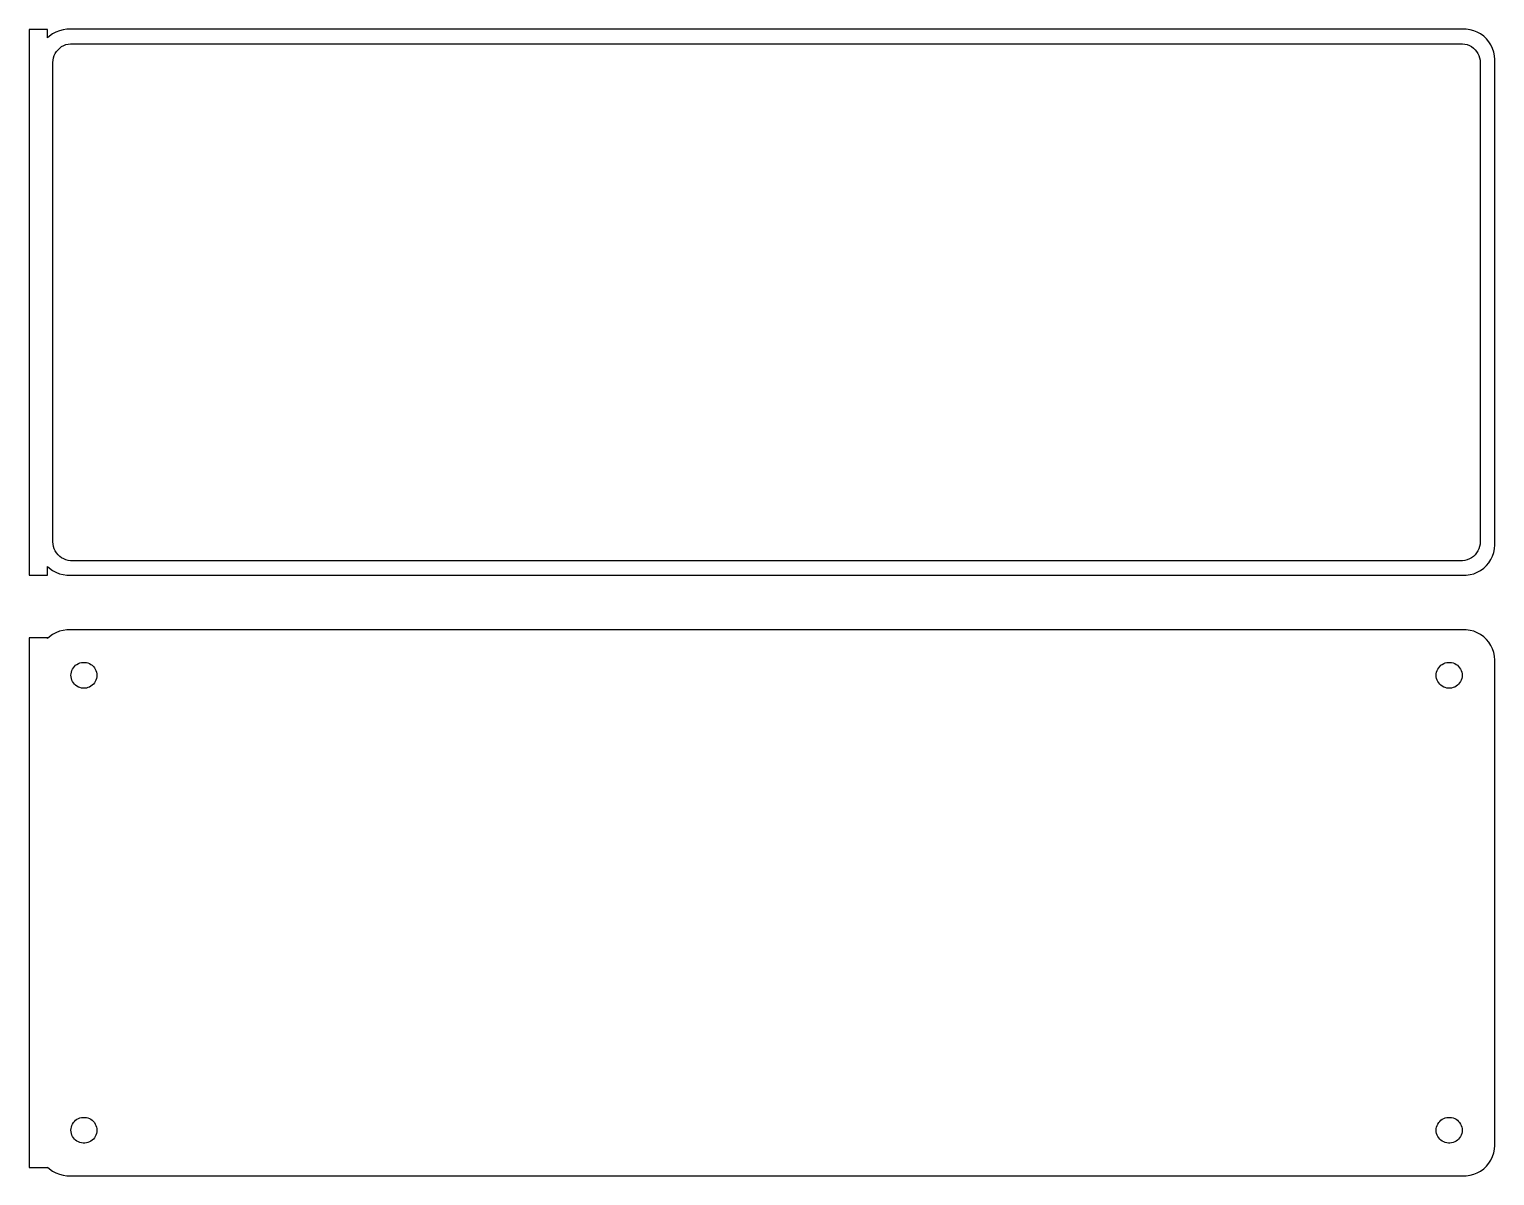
# Model space of a CAD drawing. Header units: metres. Extents: x -122 to 120, y 153 to 342.
import ezdxf

# ---------------------------------------------------------------- set-up
doc = ezdxf.new("R2010")
doc.units = ezdxf.units.M

msp = doc.modelspace()

# ---------------------------------------------------------------- linework, layer by layer
for p, q in [((-118.5, 341.979), (-121.5, 341.979)), ((-121.5, 341.979), (-121.5, 252.021)), ((-118.5, 340.559), (-118.5, 341.979)), ((-118.187, 340.853), (-118.5, 340.559)), ((-117.679, 341.222), (-118.187, 340.853)), ((-117.129, 341.524), (-117.679, 341.222)), ((-116.545, 341.755), (-117.129, 341.524)), ((-115.937, 341.911), (-116.545, 341.755)), ((-115.314, 341.99), (-115.937, 341.911)), ((115.314, 341.99), (-115.314, 341.99)), ((115.937, 341.911), (115.314, 341.99)), ((116.545, 341.755), (115.937, 341.911)), ((117.129, 341.524), (116.545, 341.755)), ((117.679, 341.222), (117.129, 341.524)), ((118.187, 340.853), (117.679, 341.222)), ((118.645, 340.423), (118.187, 340.853)), ((-117.228, 338), (-117.018, 338.33)), ((-117.018, 338.33), (-116.769, 338.631)), ((-116.769, 338.631), (-116.484, 338.899)), ((-116.484, 338.899), (-116.168, 339.128)), ((-116.168, 339.128), (-115.825, 339.317)), ((-115.825, 339.317), (-115.462, 339.461)), ((-115.462, 339.461), (-115.083, 339.558)), ((-115.083, 339.558), (-114.695, 339.607)), ((-114.695, 339.607), (114.695, 339.607)), ((114.695, 339.607), (115.083, 339.558)), ((115.083, 339.558), (115.462, 339.461)), ((115.462, 339.461), (115.825, 339.317)), ((115.825, 339.317), (116.168, 339.128)), ((116.168, 339.128), (116.484, 338.899)), ((116.484, 338.899), (116.769, 338.631)), ((116.769, 338.631), (117.018, 338.33)), ((117.018, 338.33), (117.228, 338)), ((119.045, 339.939), (118.645, 340.423)), ((119.382, 339.409), (119.045, 339.939)), ((119.649, 338.841), (119.382, 339.409)), ((119.843, 338.243), (119.649, 338.841)), ((119.961, 337.627), (119.843, 338.243)), ((-117.613, 336.5), (-117.588, 336.89)), ((-117.613, 257.5), (-117.613, 336.5)), ((-117.588, 336.89), (-117.515, 337.274)), ((-117.515, 337.274), (-117.394, 337.646)), ((-117.394, 337.646), (-117.228, 338)), ((117.228, 338), (117.394, 337.646)), ((117.394, 337.646), (117.515, 337.274)), ((117.515, 337.274), (117.588, 336.89)), ((117.588, 336.89), (117.613, 336.5)), ((117.613, 336.5), (117.613, 257.5)), ((120, 337), (119.961, 337.627)), ((120, 257), (120, 337)), ((-117.588, 257.11), (-117.613, 257.5)), ((-117.515, 256.726), (-117.588, 257.11)), ((-117.394, 256.354), (-117.515, 256.726)), ((-117.228, 256), (-117.394, 256.354)), ((-117.018, 255.67), (-117.228, 256)), ((117.228, 256), (117.018, 255.67)), ((117.394, 256.354), (117.228, 256)), ((117.515, 256.726), (117.394, 256.354)), ((117.588, 257.11), (117.515, 256.726)), ((117.613, 257.5), (117.588, 257.11)), ((119.843, 255.757), (119.961, 256.373)), ((119.961, 256.373), (120, 257)), ((-116.769, 255.369), (-117.018, 255.67)), ((-116.484, 255.101), (-116.769, 255.369)), ((-116.168, 254.872), (-116.484, 255.101)), ((-115.825, 254.683), (-116.168, 254.872)), ((-115.462, 254.539), (-115.825, 254.683)), ((-115.083, 254.442), (-115.462, 254.539)), ((-114.695, 254.393), (-115.083, 254.442)), ((114.695, 254.393), (-114.695, 254.393)), ((115.083, 254.442), (114.695, 254.393)), ((115.462, 254.539), (115.083, 254.442)), ((115.825, 254.683), (115.462, 254.539)), ((116.168, 254.872), (115.825, 254.683)), ((116.484, 255.101), (116.168, 254.872)), ((116.769, 255.369), (116.484, 255.101)), ((117.018, 255.67), (116.769, 255.369)), ((118.187, 253.147), (118.645, 253.577)), ((118.645, 253.577), (119.045, 254.061)), ((119.045, 254.061), (119.382, 254.591)), ((119.382, 254.591), (119.649, 255.159)), ((119.649, 255.159), (119.843, 255.757)), ((-121.5, 252.021), (-118.5, 252.021)), ((-118.5, 252.021), (-118.5, 253.441)), ((-118.5, 253.441), (-118.187, 253.147)), ((-118.187, 253.147), (-117.679, 252.778)), ((-117.679, 252.778), (-117.129, 252.476)), ((-117.129, 252.476), (-116.545, 252.245)), ((-116.545, 252.245), (-115.937, 252.089)), ((-115.937, 252.089), (-115.314, 252.01)), ((-115.314, 252.01), (115.314, 252.01)), ((115.314, 252.01), (115.937, 252.089)), ((115.937, 252.089), (116.545, 252.245)), ((116.545, 252.245), (117.129, 252.476)), ((117.129, 252.476), (117.679, 252.778)), ((117.679, 252.778), (118.187, 253.147)), ((-118.5, 241.653), (-121.5, 241.653)), ((-121.5, 241.653), (-121.5, 154.347)), ((-118.187, 241.853), (-118.5, 241.559)), ((-118.5, 241.559), (-118.5, 241.653)), ((-117.679, 242.222), (-118.187, 241.853)), ((-117.129, 242.524), (-117.679, 242.222)), ((-116.545, 242.755), (-117.129, 242.524)), ((-115.937, 242.911), (-116.545, 242.755)), ((-115.314, 242.99), (-115.937, 242.911)), ((115.314, 242.99), (-115.314, 242.99)), ((115.937, 242.911), (115.314, 242.99)), ((116.545, 242.755), (115.937, 242.911)), ((117.129, 242.524), (116.545, 242.755)), ((117.679, 242.222), (117.129, 242.524)), ((118.187, 241.853), (117.679, 242.222)), ((118.645, 241.423), (118.187, 241.853)), ((119.045, 240.939), (118.645, 241.423)), ((119.382, 240.409), (119.045, 240.939)), ((119.649, 239.841), (119.382, 240.409)), ((119.843, 239.243), (119.649, 239.841)), ((119.961, 238.627), (119.843, 239.243)), ((-114.371, 236.529), (-114.227, 236.755)), ((-114.227, 236.755), (-114.057, 236.962)), ((-114.057, 236.962), (-113.861, 237.145)), ((-113.861, 237.145), (-113.644, 237.303)), ((-113.644, 237.303), (-113.409, 237.432)), ((-113.409, 237.432), (-113.16, 237.531)), ((-113.16, 237.531), (-112.9, 237.597)), ((-112.9, 237.597), (-112.634, 237.631)), ((-112.634, 237.631), (-112.366, 237.631)), ((-112.366, 237.631), (-112.1, 237.597)), ((-112.1, 237.597), (-111.84, 237.531)), ((-111.84, 237.531), (-111.591, 237.432)), ((-111.591, 237.432), (-111.356, 237.303)), ((-111.356, 237.303), (-111.139, 237.145)), ((-111.139, 237.145), (-110.943, 236.962)), ((-110.943, 236.962), (-110.773, 236.755)), ((-110.773, 236.755), (-110.629, 236.529)), ((110.629, 236.529), (110.773, 236.755)), ((110.773, 236.755), (110.943, 236.962)), ((110.943, 236.962), (111.139, 237.145)), ((111.139, 237.145), (111.356, 237.303)), ((111.356, 237.303), (111.591, 237.432)), ((111.591, 237.432), (111.84, 237.531)), ((111.84, 237.531), (112.1, 237.597)), ((112.1, 237.597), (112.366, 237.631)), ((112.366, 237.631), (112.634, 237.631)), ((112.634, 237.631), (112.9, 237.597)), ((112.9, 237.597), (113.16, 237.531)), ((113.16, 237.531), (113.409, 237.432)), ((113.409, 237.432), (113.644, 237.303)), ((113.644, 237.303), (113.861, 237.145)), ((113.861, 237.145), (114.057, 236.962)), ((114.057, 236.962), (114.227, 236.755)), ((114.227, 236.755), (114.371, 236.529)), ((120, 238), (119.961, 238.627)), ((120, 158), (120, 238)), ((-114.635, 235.5), (-114.618, 235.768)), ((-114.618, 235.232), (-114.635, 235.5)), ((-114.618, 235.768), (-114.568, 236.031)), ((-114.568, 234.969), (-114.618, 235.232)), ((-114.568, 236.031), (-114.485, 236.286)), ((-114.485, 234.714), (-114.568, 234.969)), ((-114.485, 236.286), (-114.371, 236.529)), ((-114.371, 234.471), (-114.485, 234.714)), ((-114.227, 234.245), (-114.371, 234.471)), ((-110.629, 234.471), (-110.773, 234.245)), ((-110.629, 236.529), (-110.515, 236.286)), ((-110.515, 234.714), (-110.629, 234.471)), ((-110.515, 236.286), (-110.432, 236.031)), ((-110.432, 234.969), (-110.515, 234.714)), ((-110.432, 236.031), (-110.382, 235.768)), ((-110.382, 235.232), (-110.432, 234.969)), ((-110.382, 235.768), (-110.365, 235.5)), ((-110.365, 235.5), (-110.382, 235.232)), ((110.365, 235.5), (110.382, 235.768)), ((110.382, 235.232), (110.365, 235.5)), ((110.382, 235.768), (110.432, 236.031)), ((110.432, 234.969), (110.382, 235.232)), ((110.432, 236.031), (110.515, 236.286)), ((110.515, 234.714), (110.432, 234.969)), ((110.515, 236.286), (110.629, 236.529)), ((110.629, 234.471), (110.515, 234.714)), ((110.773, 234.245), (110.629, 234.471)), ((114.371, 234.471), (114.227, 234.245)), ((114.371, 236.529), (114.485, 236.286)), ((114.485, 234.714), (114.371, 234.471)), ((114.485, 236.286), (114.568, 236.031)), ((114.568, 234.969), (114.485, 234.714)), ((114.568, 236.031), (114.618, 235.768)), ((114.618, 235.232), (114.568, 234.969)), ((114.618, 235.768), (114.635, 235.5)), ((114.635, 235.5), (114.618, 235.232)), ((-114.057, 234.038), (-114.227, 234.245)), ((-113.861, 233.855), (-114.057, 234.038)), ((-113.644, 233.697), (-113.861, 233.855)), ((-113.409, 233.568), (-113.644, 233.697)), ((-113.16, 233.469), (-113.409, 233.568)), ((-112.9, 233.403), (-113.16, 233.469)), ((-112.634, 233.369), (-112.9, 233.403)), ((-112.366, 233.369), (-112.634, 233.369)), ((-112.1, 233.403), (-112.366, 233.369)), ((-111.84, 233.469), (-112.1, 233.403)), ((-111.591, 233.568), (-111.84, 233.469)), ((-111.356, 233.697), (-111.591, 233.568)), ((-111.139, 233.855), (-111.356, 233.697)), ((-110.943, 234.038), (-111.139, 233.855)), ((-110.773, 234.245), (-110.943, 234.038)), ((110.943, 234.038), (110.773, 234.245)), ((111.139, 233.855), (110.943, 234.038)), ((111.356, 233.697), (111.139, 233.855)), ((111.591, 233.568), (111.356, 233.697)), ((111.84, 233.469), (111.591, 233.568)), ((112.1, 233.403), (111.84, 233.469)), ((112.366, 233.369), (112.1, 233.403)), ((112.634, 233.369), (112.366, 233.369)), ((112.9, 233.403), (112.634, 233.369)), ((113.16, 233.469), (112.9, 233.403)), ((113.409, 233.568), (113.16, 233.469)), ((113.644, 233.697), (113.409, 233.568)), ((113.861, 233.855), (113.644, 233.697)), ((114.057, 234.038), (113.861, 233.855)), ((114.227, 234.245), (114.057, 234.038)), ((-114.227, 161.755), (-114.057, 161.962)), ((-114.057, 161.962), (-113.861, 162.145)), ((-113.861, 162.145), (-113.644, 162.303)), ((-113.644, 162.303), (-113.409, 162.432)), ((-113.409, 162.432), (-113.16, 162.531)), ((-113.16, 162.531), (-112.9, 162.597)), ((-112.9, 162.597), (-112.634, 162.631)), ((-112.634, 162.631), (-112.366, 162.631)), ((-112.366, 162.631), (-112.1, 162.597)), ((-112.1, 162.597), (-111.84, 162.531)), ((-111.84, 162.531), (-111.591, 162.432)), ((-111.591, 162.432), (-111.356, 162.303)), ((-111.356, 162.303), (-111.139, 162.145)), ((-111.139, 162.145), (-110.943, 161.962)), ((-110.943, 161.962), (-110.773, 161.755)), ((110.773, 161.755), (110.943, 161.962)), ((110.943, 161.962), (111.139, 162.145)), ((111.139, 162.145), (111.356, 162.303)), ((111.356, 162.303), (111.591, 162.432)), ((111.591, 162.432), (111.84, 162.531)), ((111.84, 162.531), (112.1, 162.597)), ((112.1, 162.597), (112.366, 162.631)), ((112.366, 162.631), (112.634, 162.631)), ((112.634, 162.631), (112.9, 162.597)), ((112.9, 162.597), (113.16, 162.531)), ((113.16, 162.531), (113.409, 162.432)), ((113.409, 162.432), (113.644, 162.303)), ((113.644, 162.303), (113.861, 162.145)), ((113.861, 162.145), (114.057, 161.962)), ((114.057, 161.962), (114.227, 161.755)), ((-114.635, 160.5), (-114.618, 160.768)), ((-114.618, 160.232), (-114.635, 160.5)), ((-114.618, 160.768), (-114.568, 161.031)), ((-114.568, 159.969), (-114.618, 160.232)), ((-114.568, 161.031), (-114.485, 161.286)), ((-114.485, 159.714), (-114.568, 159.969)), ((-114.485, 161.286), (-114.371, 161.529)), ((-114.371, 159.471), (-114.485, 159.714)), ((-114.371, 161.529), (-114.227, 161.755)), ((-114.227, 159.245), (-114.371, 159.471)), ((-110.773, 161.755), (-110.629, 161.529)), ((-110.629, 159.471), (-110.773, 159.245)), ((-110.629, 161.529), (-110.515, 161.286)), ((-110.515, 159.714), (-110.629, 159.471)), ((-110.515, 161.286), (-110.432, 161.031)), ((-110.432, 159.969), (-110.515, 159.714)), ((-110.432, 161.031), (-110.382, 160.768)), ((-110.382, 160.232), (-110.432, 159.969)), ((-110.382, 160.768), (-110.365, 160.5)), ((-110.365, 160.5), (-110.382, 160.232)), ((110.365, 160.5), (110.382, 160.768)), ((110.382, 160.232), (110.365, 160.5)), ((110.382, 160.768), (110.432, 161.031)), ((110.432, 159.969), (110.382, 160.232)), ((110.432, 161.031), (110.515, 161.286)), ((110.515, 159.714), (110.432, 159.969)), ((110.515, 161.286), (110.629, 161.529)), ((110.629, 159.471), (110.515, 159.714)), ((110.629, 161.529), (110.773, 161.755)), ((110.773, 159.245), (110.629, 159.471)), ((114.227, 161.755), (114.371, 161.529)), ((114.371, 159.471), (114.227, 159.245)), ((114.371, 161.529), (114.485, 161.286)), ((114.485, 159.714), (114.371, 159.471)), ((114.485, 161.286), (114.568, 161.031)), ((114.568, 159.969), (114.485, 159.714)), ((114.568, 161.031), (114.618, 160.768)), ((114.618, 160.232), (114.568, 159.969)), ((114.618, 160.768), (114.635, 160.5)), ((114.635, 160.5), (114.618, 160.232)), ((-114.057, 159.038), (-114.227, 159.245)), ((-113.861, 158.855), (-114.057, 159.038)), ((-113.644, 158.697), (-113.861, 158.855)), ((-113.409, 158.568), (-113.644, 158.697)), ((-113.16, 158.469), (-113.409, 158.568)), ((-112.9, 158.403), (-113.16, 158.469)), ((-112.634, 158.369), (-112.9, 158.403)), ((-112.366, 158.369), (-112.634, 158.369)), ((-112.1, 158.403), (-112.366, 158.369)), ((-111.84, 158.469), (-112.1, 158.403)), ((-111.591, 158.568), (-111.84, 158.469)), ((-111.356, 158.697), (-111.591, 158.568)), ((-111.139, 158.855), (-111.356, 158.697)), ((-110.943, 159.038), (-111.139, 158.855)), ((-110.773, 159.245), (-110.943, 159.038)), ((110.943, 159.038), (110.773, 159.245)), ((111.139, 158.855), (110.943, 159.038)), ((111.356, 158.697), (111.139, 158.855)), ((111.591, 158.568), (111.356, 158.697)), ((111.84, 158.469), (111.591, 158.568)), ((112.1, 158.403), (111.84, 158.469)), ((112.366, 158.369), (112.1, 158.403)), ((112.634, 158.369), (112.366, 158.369)), ((112.9, 158.403), (112.634, 158.369)), ((113.16, 158.469), (112.9, 158.403)), ((113.409, 158.568), (113.16, 158.469)), ((113.644, 158.697), (113.409, 158.568)), ((113.861, 158.855), (113.644, 158.697)), ((114.057, 159.038), (113.861, 158.855)), ((114.227, 159.245), (114.057, 159.038)), ((119.843, 156.757), (119.961, 157.373)), ((119.961, 157.373), (120, 158)), ((118.187, 154.147), (118.645, 154.577)), ((118.645, 154.577), (119.045, 155.061)), ((119.045, 155.061), (119.382, 155.591)), ((119.382, 155.591), (119.649, 156.159)), ((119.649, 156.159), (119.843, 156.757)), ((-121.5, 154.347), (-118.5, 154.347)), ((-118.5, 154.347), (-118.5, 154.441)), ((-118.5, 154.441), (-118.187, 154.147)), ((-118.187, 154.147), (-117.679, 153.778)), ((-117.679, 153.778), (-117.129, 153.476)), ((-117.129, 153.476), (-116.545, 153.245)), ((-116.545, 153.245), (-115.937, 153.089)), ((-115.937, 153.089), (-115.314, 153.01)), ((-115.314, 153.01), (115.314, 153.01)), ((115.314, 153.01), (115.937, 153.089)), ((115.937, 153.089), (116.545, 153.245)), ((116.545, 153.245), (117.129, 153.476)), ((117.129, 153.476), (117.679, 153.778)), ((117.679, 153.778), (118.187, 154.147))]:
    msp.add_line(p, q)

doc.saveas('drawing.dxf')
